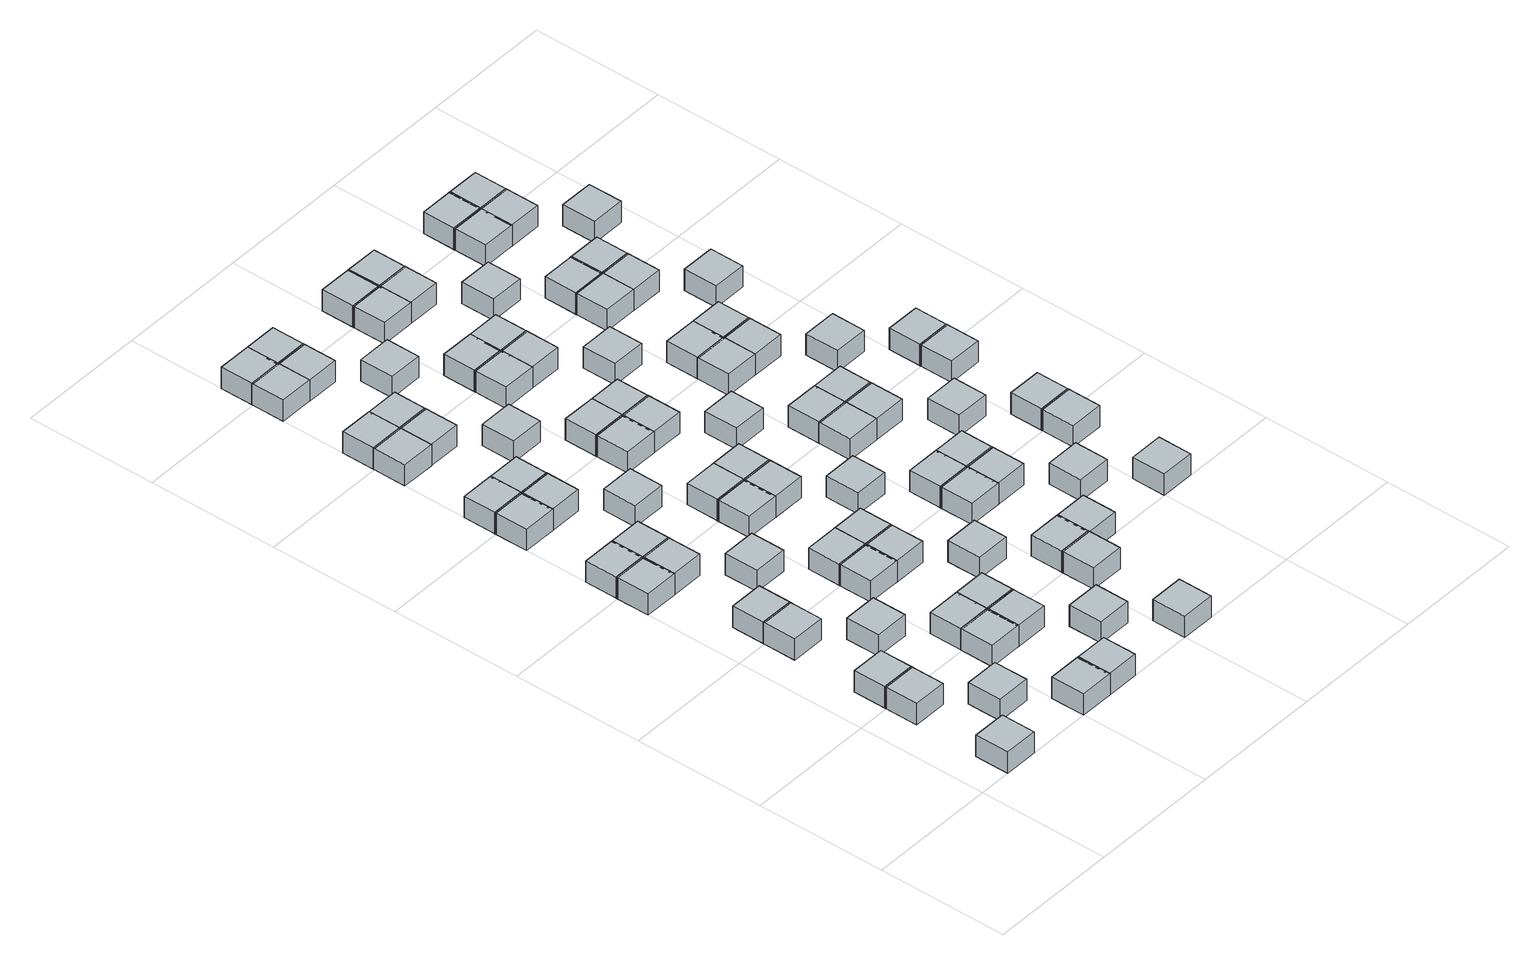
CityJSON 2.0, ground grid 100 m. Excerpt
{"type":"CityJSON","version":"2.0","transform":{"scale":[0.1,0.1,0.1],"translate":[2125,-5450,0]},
"CityObjects":{
"object1":{"type":"GenericCityObject","geometry":[{"type":"Solid","lod":"1","boundaries":[[[[0,1,2,3]],[[4,5,1,0]],[[5,6,2,1]],[[6,7,3,2]],[[7,4,0,3]],[[7,6,5,4]]]]}]},
"object2":{"type":"GenericCityObject","geometry":[{"type":"Solid","lod":"1","boundaries":[[[[8,9,10,11]],[[12,13,9,8]],[[13,14,10,9]],[[14,15,11,10]],[[15,12,8,11]],[[15,14,13,12]]]]}]},
"object3":{"type":"GenericCityObject","geometry":[{"type":"Solid","lod":"1","boundaries":[[[[16,17,18,19]],[[20,21,17,16]],[[21,22,18,17]],[[22,23,19,18]],[[23,20,16,19]],[[23,22,21,20]]]]}]},
"object4":{"type":"GenericCityObject","geometry":[{"type":"Solid","lod":"1","boundaries":[[[[24,25,26,27]],[[28,29,25,24]],[[29,30,26,25]],[[30,31,27,26]],[[31,28,24,27]],[[31,30,29,28]]]]}]},
"object5":{"type":"GenericCityObject","geometry":[{"type":"Solid","lod":"1","boundaries":[[[[32,33,34,35]],[[36,37,33,32]],[[37,38,34,33]],[[38,39,35,34]],[[39,36,32,35]],[[39,38,37,36]]]]}]},
"object6":{"type":"GenericCityObject","geometry":[{"type":"Solid","lod":"1","boundaries":[[[[40,41,42,43]],[[44,45,41,40]],[[45,46,42,41]],[[46,47,43,42]],[[47,44,40,43]],[[47,46,45,44]]]]}]},
"object7":{"type":"GenericCityObject","geometry":[{"type":"Solid","lod":"1","boundaries":[[[[48,49,50,51]],[[52,53,49,48]],[[53,54,50,49]],[[54,55,51,50]],[[55,52,48,51]],[[55,54,53,52]]]]}]},
"object8":{"type":"GenericCityObject","geometry":[{"type":"Solid","lod":"1","boundaries":[[[[56,57,58,59]],[[60,61,57,56]],[[61,62,58,57]],[[62,63,59,58]],[[63,60,56,59]],[[63,62,61,60]]]]}]},
"object9":{"type":"GenericCityObject","geometry":[{"type":"Solid","lod":"1","boundaries":[[[[64,65,66,67]],[[68,69,65,64]],[[69,70,66,65]],[[70,71,67,66]],[[71,68,64,67]],[[71,70,69,68]]]]}]},
"object10":{"type":"GenericCityObject","geometry":[{"type":"Solid","lod":"1","boundaries":[[[[72,73,74,75]],[[76,77,73,72]],[[77,78,74,73]],[[78,79,75,74]],[[79,76,72,75]],[[79,78,77,76]]]]}]},
"object11":{"type":"GenericCityObject","geometry":[{"type":"Solid","lod":"1","boundaries":[[[[80,81,82,83]],[[84,85,81,80]],[[85,86,82,81]],[[86,87,83,82]],[[87,84,80,83]],[[87,86,85,84]]]]}]},
"object12":{"type":"GenericCityObject","geometry":[{"type":"Solid","lod":"1","boundaries":[[[[88,89,90,91]],[[92,93,89,88]],[[93,94,90,89]],[[94,95,91,90]],[[95,92,88,91]],[[95,94,93,92]]]]}]},
"object13":{"type":"GenericCityObject","geometry":[{"type":"Solid","lod":"1","boundaries":[[[[96,97,98,99]],[[100,101,97,96]],[[101,102,98,97]],[[102,103,99,98]],[[103,100,96,99]],[[103,102,101,100]]]]}]},
"object14":{"type":"GenericCityObject","geometry":[{"type":"Solid","lod":"1","boundaries":[[[[104,105,106,107]],[[108,109,105,104]],[[109,110,106,105]],[[110,111,107,106]],[[111,108,104,107]],[[111,110,109,108]]]]}]},
"object15":{"type":"GenericCityObject","geometry":[{"type":"Solid","lod":"1","boundaries":[[[[112,113,114,115]],[[116,117,113,112]],[[117,118,114,113]],[[118,119,115,114]],[[119,116,112,115]],[[119,118,117,116]]]]}]},
"object16":{"type":"GenericCityObject","geometry":[{"type":"Solid","lod":"1","boundaries":[[[[120,121,122,123]],[[124,125,121,120]],[[125,126,122,121]],[[126,127,123,122]],[[127,124,120,123]],[[127,126,125,124]]]]}]},
"object17":{"type":"GenericCityObject","geometry":[{"type":"Solid","lod":"1","boundaries":[[[[128,129,130,131]],[[132,133,129,128]],[[133,134,130,129]],[[134,135,131,130]],[[135,132,128,131]],[[135,134,133,132]]]]}]},
"object18":{"type":"GenericCityObject","geometry":[{"type":"Solid","lod":"1","boundaries":[[[[136,137,138,139]],[[140,141,137,136]],[[141,142,138,137]],[[142,143,139,138]],[[143,140,136,139]],[[143,142,141,140]]]]}]},
"object19":{"type":"GenericCityObject","geometry":[{"type":"Solid","lod":"1","boundaries":[[[[144,145,146,147]],[[148,149,145,144]],[[149,150,146,145]],[[150,151,147,146]],[[151,148,144,147]],[[151,150,149,148]]]]}]},
"object20":{"type":"GenericCityObject","geometry":[{"type":"Solid","lod":"1","boundaries":[[[[152,153,154,155]],[[156,157,153,152]],[[157,158,154,153]],[[158,159,155,154]],[[159,156,152,155]],[[159,158,157,156]]]]}]},
"object21":{"type":"GenericCityObject","geometry":[{"type":"Solid","lod":"1","boundaries":[[[[160,161,162,163]],[[164,165,161,160]],[[165,166,162,161]],[[166,167,163,162]],[[167,164,160,163]],[[167,166,165,164]]]]}]},
"object22":{"type":"GenericCityObject","geometry":[{"type":"Solid","lod":"1","boundaries":[[[[168,169,170,171]],[[172,173,169,168]],[[173,174,170,169]],[[174,175,171,170]],[[175,172,168,171]],[[175,174,173,172]]]]}]},
"object23":{"type":"GenericCityObject","geometry":[{"type":"Solid","lod":"1","boundaries":[[[[176,177,178,179]],[[180,181,177,176]],[[181,182,178,177]],[[182,183,179,178]],[[183,180,176,179]],[[183,182,181,180]]]]}]},
"object24":{"type":"GenericCityObject","geometry":[{"type":"Solid","lod":"1","boundaries":[[[[184,185,186,187]],[[188,189,185,184]],[[189,190,186,185]],[[190,191,187,186]],[[191,188,184,187]],[[191,190,189,188]]]]}]},
"object25":{"type":"GenericCityObject","geometry":[{"type":"Solid","lod":"1","boundaries":[[[[192,193,194,195]],[[196,197,193,192]],[[197,198,194,193]],[[198,199,195,194]],[[199,196,192,195]],[[199,198,197,196]]]]}]},
"object26":{"type":"GenericCityObject","geometry":[{"type":"Solid","lod":"1","boundaries":[[[[200,201,202,203]],[[204,205,201,200]],[[205,206,202,201]],[[206,207,203,202]],[[207,204,200,203]],[[207,206,205,204]]]]}]},
"object27":{"type":"GenericCityObject","geometry":[{"type":"Solid","lod":"1","boundaries":[[[[208,209,210,211]],[[212,213,209,208]],[[213,214,210,209]],[[214,215,211,210]],[[215,212,208,211]],[[215,214,213,212]]]]}]},
"object28":{"type":"GenericCityObject","geometry":[{"type":"Solid","lod":"1","boundaries":[[[[216,217,218,219]],[[220,221,217,216]],[[221,222,218,217]],[[222,223,219,218]],[[223,220,216,219]],[[223,222,221,220]]]]}]},
"object29":{"type":"GenericCityObject","geometry":[{"type":"Solid","lod":"1","boundaries":[[[[224,225,226,227]],[[228,229,225,224]],[[229,230,226,225]],[[230,231,227,226]],[[231,228,224,227]],[[231,230,229,228]]]]}]},
"object30":{"type":"GenericCityObject","geometry":[{"type":"Solid","lod":"1","boundaries":[[[[232,233,234,235]],[[236,237,233,232]],[[237,238,234,233]],[[238,239,235,234]],[[239,236,232,235]],[[239,238,237,236]]]]}]},
"object31":{"type":"GenericCityObject","geometry":[{"type":"Solid","lod":"1","boundaries":[[[[240,241,242,243]],[[244,245,241,240]],[[245,246,242,241]],[[246,247,243,242]],[[247,244,240,243]],[[247,246,245,244]]]]}]},
"object32":{"type":"GenericCityObject","geometry":[{"type":"Solid","lod":"1","boundaries":[[[[248,249,250,251]],[[252,253,249,248]],[[253,254,250,249]],[[254,255,251,250]],[[255,252,248,251]],[[255,254,253,252]]]]}]},
"object33":{"type":"GenericCityObject","geometry":[{"type":"Solid","lod":"1","boundaries":[[[[256,257,258,259]],[[260,261,257,256]],[[261,262,258,257]],[[262,263,259,258]],[[263,260,256,259]],[[263,262,261,260]]]]}]},
"object34":{"type":"GenericCityObject","geometry":[{"type":"Solid","lod":"1","boundaries":[[[[264,265,266,267]],[[268,269,265,264]],[[269,270,266,265]],[[270,271,267,266]],[[271,268,264,267]],[[271,270,269,268]]]]}]},
"object35":{"type":"GenericCityObject","geometry":[{"type":"Solid","lod":"1","boundaries":[[[[272,273,274,275]],[[276,277,273,272]],[[277,278,274,273]],[[278,279,275,274]],[[279,276,272,275]],[[279,278,277,276]]]]}]},
"object36":{"type":"GenericCityObject","geometry":[{"type":"Solid","lod":"1","boundaries":[[[[280,281,282,283]],[[284,285,281,280]],[[285,286,282,281]],[[286,287,283,282]],[[287,284,280,283]],[[287,286,285,284]]]]}]},
"object37":{"type":"GenericCityObject","geometry":[{"type":"Solid","lod":"1","boundaries":[[[[288,289,290,291]],[[292,293,289,288]],[[293,294,290,289]],[[294,295,291,290]],[[295,292,288,291]],[[295,294,293,292]]]]}]},
"object38":{"type":"GenericCityObject","geometry":[{"type":"Solid","lod":"1","boundaries":[[[[296,297,298,299]],[[300,301,297,296]],[[301,302,298,297]],[[302,303,299,298]],[[303,300,296,299]],[[303,302,301,300]]]]}]},
"object39":{"type":"GenericCityObject","geometry":[{"type":"Solid","lod":"1","boundaries":[[[[304,305,306,307]],[[308,309,305,304]],[[309,310,306,305]],[[310,311,307,306]],[[311,308,304,307]],[[311,310,309,308]]]]}]},
"object40":{"type":"GenericCityObject","geometry":[{"type":"Solid","lod":"1","boundaries":[[[[312,313,314,315]],[[316,317,313,312]],[[317,318,314,313]],[[318,319,315,314]],[[319,316,312,315]],[[319,318,317,316]]]]}]},
"object41":{"type":"GenericCityObject","geometry":[{"type":"Solid","lod":"1","boundaries":[[[[320,321,322,323]],[[324,325,321,320]],[[325,326,322,321]],[[326,327,323,322]],[[327,324,320,323]],[[327,326,325,324]]]]}]},
"object42":{"type":"GenericCityObject","geometry":[{"type":"Solid","lod":"1","boundaries":[[[[328,329,330,331]],[[332,333,329,328]],[[333,334,330,329]],[[334,335,331,330]],[[335,332,328,331]],[[335,334,333,332]]]]}]},
"object43":{"type":"GenericCityObject","geometry":[{"type":"Solid","lod":"1","boundaries":[[[[336,337,338,339]],[[340,341,337,336]],[[341,342,338,337]],[[342,343,339,338]],[[343,340,336,339]],[[343,342,341,340]]]]}]},
"object44":{"type":"GenericCityObject","geometry":[{"type":"Solid","lod":"1","boundaries":[[[[344,345,346,347]],[[348,349,345,344]],[[349,350,346,345]],[[350,351,347,346]],[[351,348,344,347]],[[351,350,349,348]]]]}]},
"object45":{"type":"GenericCityObject","geometry":[{"type":"Solid","lod":"1","boundaries":[[[[352,353,354,355]],[[356,357,353,352]],[[357,358,354,353]],[[358,359,355,354]],[[359,356,352,355]],[[359,358,357,356]]]]}]},
"object46":{"type":"GenericCityObject","geometry":[{"type":"Solid","lod":"1","boundaries":[[[[360,361,362,363]],[[364,365,361,360]],[[365,366,362,361]],[[366,367,363,362]],[[367,364,360,363]],[[367,366,365,364]]]]}]},
"object47":{"type":"GenericCityObject","geometry":[{"type":"Solid","lod":"1","boundaries":[[[[368,369,370,371]],[[372,373,369,368]],[[373,374,370,369]],[[374,375,371,370]],[[375,372,368,371]],[[375,374,373,372]]]]}]},
"object48":{"type":"GenericCityObject","geometry":[{"type":"Solid","lod":"1","boundaries":[[[[376,377,378,379]],[[380,381,377,376]],[[381,382,378,377]],[[382,383,379,378]],[[383,380,376,379]],[[383,382,381,380]]]]}]},
"object49":{"type":"GenericCityObject","geometry":[{"type":"Solid","lod":"1","boundaries":[[[[384,385,386,387]],[[388,389,385,384]],[[389,390,386,385]],[[390,391,387,386]],[[391,388,384,387]],[[391,390,389,388]]]]}]},
"object50":{"type":"GenericCityObject","geometry":[{"type":"Solid","lod":"1","boundaries":[[[[392,393,394,395]],[[396,397,393,392]],[[397,398,394,393]],[[398,399,395,394]],[[399,396,392,395]],[[399,398,397,396]]]]}]},
"object51":{"type":"GenericCityObject","geometry":[{"type":"Solid","lod":"1","boundaries":[[[[400,401,402,403]],[[404,405,401,400]],[[405,406,402,401]],[[406,407,403,402]],[[407,404,400,403]],[[407,406,405,404]]]]}]},
"object52":{"type":"GenericCityObject","geometry":[{"type":"Solid","lod":"1","boundaries":[[[[408,409,410,411]],[[412,413,409,408]],[[413,414,410,409]],[[414,415,411,410]],[[415,412,408,411]],[[415,414,413,412]]]]}]},
"object53":{"type":"GenericCityObject","geometry":[{"type":"Solid","lod":"1","boundaries":[[[[416,417,418,419]],[[420,421,417,416]],[[421,422,418,417]],[[422,423,419,418]],[[423,420,416,419]],[[423,422,421,420]]]]}]},
"object54":{"type":"GenericCityObject","geometry":[{"type":"Solid","lod":"1","boundaries":[[[[424,425,426,427]],[[428,429,425,424]],[[429,430,426,425]],[[430,431,427,426]],[[431,428,424,427]],[[431,430,429,428]]]]}]},
"object55":{"type":"GenericCityObject","geometry":[{"type":"Solid","lod":"1","boundaries":[[[[432,433,434,435]],[[436,437,433,432]],[[437,438,434,433]],[[438,439,435,434]],[[439,436,432,435]],[[439,438,437,436]]]]}]},
"object56":{"type":"GenericCityObject","geometry":[{"type":"Solid","lod":"1","boundaries":[[[[440,441,442,443]],[[444,445,441,440]],[[445,446,442,441]],[[446,447,443,442]],[[447,444,440,443]],[[447,446,445,444]]]]}]},
"object57":{"type":"GenericCityObject","geometry":[{"type":"Solid","lod":"1","boundaries":[[[[448,449,450,451]],[[452,453,449,448]],[[453,454,450,449]],[[454,455,451,450]],[[455,452,448,451]],[[455,454,453,452]]]]}]},
"object58":{"type":"GenericCityObject","geometry":[{"type":"Solid","lod":"1","boundaries":[[[[456,457,458,459]],[[460,461,457,456]],[[461,462,458,457]],[[462,463,459,458]],[[463,460,456,459]],[[463,462,461,460]]]]}]},
"object59":{"type":"GenericCityObject","geometry":[{"type":"Solid","lod":"1","boundaries":[[[[464,465,466,467]],[[468,469,465,464]],[[469,470,466,465]],[[470,471,467,466]],[[471,468,464,467]],[[471,470,469,468]]]]}]},
"object60":{"type":"GenericCityObject","geometry":[{"type":"Solid","lod":"1","boundaries":[[[[472,473,474,475]],[[476,477,473,472]],[[477,478,474,473]],[[478,479,475,474]],[[479,476,472,475]],[[479,478,477,476]]]]}]},
"object61":{"type":"GenericCityObject","geometry":[{"type":"Solid","lod":"1","boundaries":[[[[480,481,482,483]],[[484,485,481,480]],[[485,486,482,481]],[[486,487,483,482]],[[487,484,480,483]],[[487,486,485,484]]]]}]},
"object62":{"type":"GenericCityObject","geometry":[{"type":"Solid","lod":"1","boundaries":[[[[488,489,490,491]],[[492,493,489,488]],[[493,494,490,489]],[[494,495,491,490]],[[495,492,488,491]],[[495,494,493,492]]]]}]},
"object63":{"type":"GenericCityObject","geometry":[{"type":"Solid","lod":"1","boundaries":[[[[496,497,498,499]],[[500,501,497,496]],[[501,502,498,497]],[[502,503,499,498]],[[503,500,496,499]],[[503,502,501,500]]]]}]},
"object64":{"type":"GenericCityObject","geometry":[{"type":"Solid","lod":"1","boundaries":[[[[504,505,506,507]],[[508,509,505,504]],[[509,510,506,505]],[[510,511,507,506]],[[511,508,504,507]],[[511,510,509,508]]]]}]},
"object65":{"type":"GenericCityObject","geometry":[{"type":"Solid","lod":"1","boundaries":[[[[512,513,514,515]],[[516,517,513,512]],[[517,518,514,513]],[[518,519,515,514]],[[519,516,512,515]],[[519,518,517,516]]]]}]},
"object66":{"type":"GenericCityObject","geometry":[{"type":"Solid","lod":"1","boundaries":[[[[520,521,522,523]],[[524,525,521,520]],[[525,526,522,521]],[[526,527,523,522]],[[527,524,520,523]],[[527,526,525,524]]]]}]},
"object67":{"type":"GenericCityObject","geometry":[{"type":"Solid","lod":"1","boundaries":[[[[528,529,530,531]],[[532,533,529,528]],[[533,534,530,529]],[[534,535,531,530]],[[535,532,528,531]],[[535,534,533,532]]]]}]},
"object68":{"type":"GenericCityObject","geometry":[{"type":"Solid","lod":"1","boundaries":[[[[536,537,538,539]],[[540,541,537,536]],[[541,542,538,537]],[[542,543,539,538]],[[543,540,536,539]],[[543,542,541,540]]]]}]},
"object69":{"type":"GenericCityObject","geometry":[{"type":"Solid","lod":"1","boundaries":[[[[544,545,546,547]],[[548,549,545,544]],[[549,550,546,545]],[[550,551,547,546]],[[551,548,544,547]],[[551,550,549,548]]]]}]},
"object70":{"type":"GenericCityObject","geometry":[{"type":"Solid","lod":"1","boundaries":[[[[552,553,554,555]],[[556,557,553,552]],[[557,558,554,553]],[[558,559,555,554]],[[559,556,552,555]],[[559,558,557,556]]]]}]},
"object71":{"type":"GenericCityObject","geometry":[{"type":"Solid","lod":"1","boundaries":[[[[560,561,562,563]],[[564,565,561,560]],[[565,566,562,561]],[[566,567,563,562]],[[567,564,560,563]],[[567,566,565,564]]]]}]},
"object72":{"type":"GenericCityObject","geometry":[{"type":"Solid","lod":"1","boundaries":[[[[568,569,570,571]],[[572,573,569,568]],[[573,574,570,569]],[[574,575,571,570]],[[575,572,568,571]],[[575,574,573,572]]]]}]},
"object73":{"type":"GenericCityObject","geometry":[{"type":"Solid","lod":"1","boundaries":[[[[576,577,578,579]],[[580,581,577,576]],[[581,582,578,577]],[[582,583,579,578]],[[583,580,576,579]],[[583,582,581,580]]]]}]},
"object74":{"type":"GenericCityObject","geometry":[{"type":"Solid","lod":"1","boundaries":[[[[584,585,586,587]],[[588,589,585,584]],[[589,590,586,585]],[[590,591,587,586]],[[591,588,584,587]],[[591,590,589,588]]]]}]},
"object75":{"type":"GenericCityObject","geometry":[{"type":"Solid","lod":"1","boundaries":[[[[592,593,594,595]],[[596,597,593,592]],[[597,598,594,593]],[[598,599,595,594]],[[599,596,592,595]],[[599,598,597,596]]]]}]},
"object76":{"type":"GenericCityObject","geometry":[{"type":"Solid","lod":"1","boundaries":[[[[600,601,602,603]],[[604,605,601,600]],[[605,606,602,601]],[[606,607,603,602]],[[607,604,600,603]],[[607,606,605,604]]]]}]},
"object77":{"type":"GenericCityObject","geometry":[{"type":"Solid","lod":"1","boundaries":[[[[608,609,610,611]],[[612,613,609,608]],[[613,614,610,609]],[[614,615,611,610]],[[615,612,608,611]],[[615,614,613,612]]]]}]},
"object78":{"type":"GenericCityObject","geometry":[{"type":"Solid","lod":"1","boundaries":[[[[616,617,618,619]],[[620,621,617,616]],[[621,622,618,617]],[[622,623,619,618]],[[623,620,616,619]],[[623,622,621,620]]]]}]},
"object79":{"type":"GenericCityObject","geometry":[{"type":"Solid","lod":"1","boundaries":[[[[624,625,626,627]],[[628,629,625,624]],[[629,630,626,625]],[[630,631,627,626]],[[631,628,624,627]],[[631,630,629,628]]]]}]},
"object80":{"type":"GenericCityObject","geometry":[{"type":"Solid","lod":"1","boundaries":[[[[632,633,634,635]],[[636,637,633,632]],[[637,638,634,633]],[[638,639,635,634]],[[639,636,632,635]],[[639,638,637,636]]]]}]},
"object81":{"type":"GenericCityObject","geometry":[{"type":"Solid","lod":"1","boundaries":[[[[640,641,642,643]],[[644,645,641,640]],[[645,646,642,641]],[[646,647,643,642]],[[647,644,640,643]],[[647,646,645,644]]]]}]},
"object82":{"type":"GenericCityObject","geometry":[{"type":"Solid","lod":"1","boundaries":[[[[648,649,650,651]],[[652,653,649,648]],[[653,654,650,649]],[[654,655,651,650]],[[655,652,648,651]],[[655,654,653,652]]]]}]},
"object83":{"type":"GenericCityObject","geometry":[{"type":"Solid","lod":"1","boundaries":[[[[656,657,658,659]],[[660,661,657,656]],[[661,662,658,657]],[[662,663,659,658]],[[663,660,656,659]],[[663,662,661,660]]]]}]},
"object84":{"type":"GenericCityObject","geometry":[{"type":"Solid","lod":"1","boundaries":[[[[664,665,666,667]],[[668,669,665,664]],[[669,670,666,665]],[[670,671,667,666]],[[671,668,664,667]],[[671,670,669,668]]]]}]},
"object85":{"type":"GenericCityObject","geometry":[{"type":"Solid","lod":"1","boundaries":[[[[672,673,674,675]],[[676,677,673,672]],[[677,678,674,673]],[[678,679,675,674]],[[679,676,672,675]],[[679,678,677,676]]]]}]},
"object86":{"type":"GenericCityObject","geometry":[{"type":"Solid","lod":"1","boundaries":[[[[680,681,682,683]],[[684,685,681,680]],[[685,686,682,681]],[[686,687,683,682]],[[687,684,680,683]],[[687,686,685,684]]]]}]},
"object87":{"type":"GenericCityObject","geometry":[{"type":"Solid","lod":"1","boundaries":[[[[688,689,690,691]],[[692,693,689,688]],[[693,694,690,689]],[[694,695,691,690]],[[695,692,688,691]],[[695,694,693,692]]]]}]},
"object88":{"type":"GenericCityObject","geometry":[{"type":"Solid","lod":"1","boundaries":[[[[696,697,698,699]],[[700,701,697,696]],[[701,702,698,697]],[[702,703,699,698]],[[703,700,696,699]],[[703,702,701,700]]]]}]},
"object89":{"type":"GenericCityObject","geometry":[{"type":"Solid","lod":"1","boundaries":[[[[704,705,706,707]],[[708,709,705,704]],[[709,710,706,705]],[[710,711,707,706]],[[711,708,704,707]],[[711,710,709,708]]]]}]},
"object90":{"type":"GenericCityObject","geometry":[{"type":"Solid","lod":"1","boundaries":[[[[712,713,714,715]],[[716,717,713,712]],[[717,718,714,713]],[[718,719,715,714]],[[719,716,712,715]],[[719,718,717,716]]]]}]},
"object91":{"type":"GenericCityObject","geometry":[{"type":"Solid","lod":"1","boundaries":[[[[720,721,722,723]],[[724,725,721,720]],[[725,726,722,721]],[[726,727,723,722]],[[727,724,720,723]],[[727,726,725,724]]]]}]},
"object92":{"type":"GenericCityObject","geometry":[{"type":"Solid","lod":"1","boundaries":[[[[728,729,730,731]],[[732,733,729,728]],[[733,734,730,729]],[[734,735,731,730]],[[735,732,728,731]],[[735,734,733,732]]]]}]},
"object93":{"type":"GenericCityObject","geometry":[{"type":"Solid","lod":"1","boundaries":[[[[736,737,738,739]],[[740,741,737,736]],[[741,742,738,737]],[[742,743,739,738]],[[743,740,736,739]],[[743,742,741,740]]]]}]}
},
"vertices":[
[250,0,0],[512,0,0],[512,262,0],[250,262,0],[250,0,175],[512,0,175],[512,262,175],[250,262,175],
[250,750,0],[512,750,0],[512,1012,0],[250,1012,0],[250,750,175],[512,750,175],[512,1012,175],[250,1012,175],
[250,1000,0],[512,1000,0],[512,1262,0],[250,1262,0],[250,1000,175],[512,1000,175],[512,1262,175],[250,1262,175],
[620,370,0],[882,370,0],[882,632,0],[620,632,0],[620,370,175],[882,370,175],[882,632,175],[620,632,175],
[250,1750,0],[512,1750,0],[512,2012,0],[250,2012,0],[250,1750,175],[512,1750,175],[512,2012,175],[250,2012,175],
[0,2750,0],[262,2750,0],[262,3012,0],[0,3012,0],[0,2750,175],[262,2750,175],[262,3012,175],[0,3012,175],
[250,2000,0],[512,2000,0],[512,2262,0],[250,2262,0],[250,2000,175],[512,2000,175],[512,2262,175],[250,2262,175],
[0,3000,0],[262,3000,0],[262,3262,0],[0,3262,0],[0,3000,175],[262,3000,175],[262,3262,175],[0,3262,175],
[1000,0,0],[1262,0,0],[1262,262,0],[1000,262,0],[1000,0,175],[1262,0,175],[1262,262,175],[1000,262,175],
[620,1370,0],[882,1370,0],[882,1632,0],[620,1632,0],[620,1370,175],[882,1370,175],[882,1632,175],[620,1632,175],
[250,2750,0],[512,2750,0],[512,3012,0],[250,3012,0],[250,2750,175],[512,2750,175],[512,3012,175],[250,3012,175],
[0,3750,0],[262,3750,0],[262,4012,0],[0,4012,0],[0,3750,175],[262,3750,175],[262,4012,175],[0,4012,175],
[250,3000,0],[512,3000,0],[512,3262,0],[250,3262,0],[250,3000,175],[512,3000,175],[512,3262,175],[250,3262,175],
[0,4000,0],[262,4000,0],[262,4262,0],[0,4262,0],[0,4000,175],[262,4000,175],[262,4262,175],[0,4262,175],
[1000,750,0],[1262,750,0],[1262,1012,0],[1000,1012,0],[1000,750,175],[1262,750,175],[1262,1012,175],[1000,1012,175],
[1250,0,0],[1512,0,0],[1512,262,0],[1250,262,0],[1250,0,175],[1512,0,175],[1512,262,175],[1250,262,175],
[1000,1000,0],[1262,1000,0],[1262,1262,0],[1000,1262,0],[1000,1000,175],[1262,1000,175],[1262,1262,175],[1000,1262,175],
[620,2370,0],[882,2370,0],[882,2632,0],[620,2632,0],[620,2370,175],[882,2370,175],[882,2632,175],[620,2632,175],
[250,3750,0],[512,3750,0],[512,4012,0],[250,4012,0],[250,3750,175],[512,3750,175],[512,4012,175],[250,4012,175],
[0,4750,0],[262,4750,0],[262,5012,0],[0,5012,0],[0,4750,175],[262,4750,175],[262,5012,175],[0,5012,175],
[250,4000,0],[512,4000,0],[512,4262,0],[250,4262,0],[250,4000,175],[512,4000,175],[512,4262,175],[250,4262,175],
[1250,750,0],[1512,750,0],[1512,1012,0],[1250,1012,0],[1250,750,175],[1512,750,175],[1512,1012,175],[1250,1012,175],
[0,5000,0],[262,5000,0],[262,5262,0],[0,5262,0],[0,5000,175],[262,5000,175],[262,5262,175],[0,5262,175],
[1000,1750,0],[1262,1750,0],[1262,2012,0],[1000,2012,0],[1000,1750,175],[1262,1750,175],[1262,2012,175],[1000,2012,175],
[1250,1000,0],[1512,1000,0],[1512,1262,0],[1250,1262,0],[1250,1000,175],[1512,1000,175],[1512,1262,175],[1250,1262,175],
[1000,2000,0],[1262,2000,0],[1262,2262,0],[1000,2262,0],[1000,2000,175],[1262,2000,175],[1262,2262,175],[1000,2262,175],
[620,3370,0],[882,3370,0],[882,3632,0],[620,3632,0],[620,3370,175],[882,3370,175],[882,3632,175],[620,3632,175],
[250,4750,0],[512,4750,0],[512,5012,0],[250,5012,0],[250,4750,175],[512,4750,175],[512,5012,175],[250,5012,175],
[0,5750,0],[262,5750,0],[262,6012,0],[0,6012,0],[0,5750,175],[262,5750,175],[262,6012,175],[0,6012,175],
[1620,370,0],[1882,370,0],[1882,632,0],[1620,632,0],[1620,370,175],[1882,370,175],[1882,632,175],[1620,632,175],
[250,5000,0],[512,5000,0],[512,5262,0],[250,5262,0],[250,5000,175],[512,5000,175],[512,5262,175],[250,5262,175],
[1250,1750,0],[1512,1750,0],[1512,2012,0],[1250,2012,0],[1250,1750,175],[1512,1750,175],[1512,2012,175],[1250,2012,175],
[0,6000,0],[262,6000,0],[262,6262,0],[0,6262,0],[0,6000,175],[262,6000,175],[262,6262,175],[0,6262,175],
[1000,2750,0],[1262,2750,0],[1262,3012,0],[1000,3012,0],[1000,2750,175],[1262,2750,175],[1262,3012,175],[1000,3012,175],
[1250,2000,0],[1512,2000,0],[1512,2262,0],[1250,2262,0],[1250,2000,175],[1512,2000,175],[1512,2262,175],[1250,2262,175],
[1000,3000,0],[1262,3000,0],[1262,3262,0],[1000,3262,0],[1000,3000,175],[1262,3000,175],[1262,3262,175],[1000,3262,175],
[620,4370,0],[882,4370,0],[882,4632,0],[620,4632,0],[620,4370,175],[882,4370,175],[882,4632,175],[620,4632,175],
[250,5750,0],[512,5750,0],[512,6012,0],[250,6012,0],[250,5750,175],[512,5750,175],[512,6012,175],[250,6012,175],
[2000,0,0],[2262,0,0],[2262,262,0],[2000,262,0],[2000,0,175],[2262,0,175],[2262,262,175],[2000,262,175],
[1620,1370,0],[1882,1370,0],[1882,1632,0],[1620,1632,0],[1620,1370,175],[1882,1370,175],[1882,1632,175],[1620,1632,175],
[250,6000,0],[512,6000,0],[512,6262,0],[250,6262,0],[250,6000,175],[512,6000,175],[512,6262,175],[250,6262,175],
[1250,2750,0],[1512,2750,0],[1512,3012,0],[1250,3012,0],[1250,2750,175],[1512,2750,175],[1512,3012,175],[1250,3012,175],
[1000,3750,0],[1262,3750,0],[1262,4012,0],[1000,4012,0],[1000,3750,175],[1262,3750,175],[1262,4012,175],[1000,4012,175],
[1250,3000,0],[1512,3000,0],[1512,3262,0],[1250,3262,0],[1250,3000,175],[1512,3000,175],[1512,3262,175],[1250,3262,175],
[1000,4000,0],[1262,4000,0],[1262,4262,0],[1000,4262,0],[1000,4000,175],[1262,4000,175],[1262,4262,175],[1000,4262,175],
[2000,750,0],[2262,750,0],[2262,1012,0],[2000,1012,0],[2000,750,175],[2262,750,175],[2262,1012,175],[2000,1012,175],
[620,5370,0],[882,5370,0],[882,5632,0],[620,5632,0],[620,5370,175],[882,5370,175],[882,5632,175],[620,5632,175],
[2000,1000,0],[2262,1000,0],[2262,1262,0],[2000,1262,0],[2000,1000,175],[2262,1000,175],[2262,1262,175],[2000,1262,175],
[1620,2370,0],[1882,2370,0],[1882,2632,0],[1620,2632,0],[1620,2370,175],[1882,2370,175],[1882,2632,175],[1620,2632,175],
[1250,3750,0],[1512,3750,0],[1512,4012,0],[1250,4012,0],[1250,3750,175],[1512,3750,175],[1512,4012,175],[1250,4012,175],
[1000,4750,0],[1262,4750,0],[1262,5012,0],[1000,5012,0],[1000,4750,175],[1262,4750,175],[1262,5012,175],[1000,5012,175],
[1250,4000,0],[1512,4000,0],[1512,4262,0],[1250,4262,0],[1250,4000,175],[1512,4000,175],[1512,4262,175],[1250,4262,175],
[1000,5000,0],[1262,5000,0],[1262,5262,0],[1000,5262,0],[1000,5000,175],[1262,5000,175],[1262,5262,175],[1000,5262,175],
[2000,1750,0],[2262,1750,0],[2262,2012,0],[2000,2012,0],[2000,1750,175],[2262,1750,175],[2262,2012,175],[2000,2012,175],
[2250,1000,0],[2512,1000,0],[2512,1262,0],[2250,1262,0],[2250,1000,175],[2512,1000,175],[2512,1262,175],[2250,1262,175],
[2000,2000,0],[2262,2000,0],[2262,2262,0],[2000,2262,0],[2000,2000,175],[2262,2000,175],[2262,2262,175],[2000,2262,175],
[1620,3370,0],[1882,3370,0],[1882,3632,0],[1620,3632,0],[1620,3370,175],[1882,3370,175],[1882,3632,175],[1620,3632,175],
[1250,4750,0],[1512,4750,0],[1512,5012,0],[1250,5012,0],[1250,4750,175],[1512,4750,175],[1512,5012,175],[1250,5012,175],
[1000,5750,0],[1262,5750,0],[1262,6012,0],[1000,6012,0],[1000,5750,175],[1262,5750,175],[1262,6012,175],[1000,6012,175],
[1250,5000,0],[1512,5000,0],[1512,5262,0],[1250,5262,0],[1250,5000,175],[1512,5000,175],[1512,5262,175],[1250,5262,175],
[2250,1750,0],[2512,1750,0],[2512,2012,0],[2250,2012,0],[2250,1750,175],[2512,1750,175],[2512,2012,175],[2250,2012,175],
[1000,6000,0],[1262,6000,0],[1262,6262,0],[1000,6262,0],[1000,6000,175],[1262,6000,175],[1262,6262,175],[1000,6262,175],
[2000,2750,0],[2262,2750,0],[2262,3012,0],[2000,3012,0],[2000,2750,175],[2262,2750,175],[2262,3012,175],[2000,3012,175],
[2250,2000,0],[2512,2000,0],[2512,2262,0],[2250,2262,0],[2250,2000,175],[2512,2000,175],[2512,2262,175],[2250,2262,175],
[2000,3000,0],[2262,3000,0],[2262,3262,0],[2000,3262,0],[2000,3000,175],[2262,3000,175],[2262,3262,175],[2000,3262,175],
[1620,4370,0],[1882,4370,0],[1882,4632,0],[1620,4632,0],[1620,4370,175],[1882,4370,175],[1882,4632,175],[1620,4632,175],
[1250,5750,0],[1512,5750,0],[1512,6012,0],[1250,6012,0],[1250,5750,175],[1512,5750,175],[1512,6012,175],[1250,6012,175],
[2620,1370,0],[2882,1370,0],[2882,1632,0],[2620,1632,0],[2620,1370,175],[2882,1370,175],[2882,1632,175],[2620,1632,175],
[1250,6000,0],[1512,6000,0],[1512,6262,0],[1250,6262,0],[1250,6000,175],[1512,6000,175],[1512,6262,175],[1250,6262,175],
[2250,2750,0],[2512,2750,0],[2512,3012,0],[2250,3012,0],[2250,2750,175],[2512,2750,175],[2512,3012,175],[2250,3012,175],
[2000,3750,0],[2262,3750,0],[2262,4012,0],[2000,4012,0],[2000,3750,175],[2262,3750,175],[2262,4012,175],[2000,4012,175],
[2250,3000,0],[2512,3000,0],[2512,3262,0],[2250,3262,0],[2250,3000,175],[2512,3000,175],[2512,3262,175],[2250,3262,175],
[2000,4000,0],[2262,4000,0],[2262,4262,0],[2000,4262,0],[2000,4000,175],[2262,4000,175],[2262,4262,175],[2000,4262,175],
[1620,5370,0],[1882,5370,0],[1882,5632,0],[1620,5632,0],[1620,5370,175],[1882,5370,175],[1882,5632,175],[1620,5632,175],
[3000,1000,0],[3262,1000,0],[3262,1262,0],[3000,1262,0],[3000,1000,175],[3262,1000,175],[3262,1262,175],[3000,1262,175],
[2620,2370,0],[2882,2370,0],[2882,2632,0],[2620,2632,0],[2620,2370,175],[2882,2370,175],[2882,2632,175],[2620,2632,175],
[2250,3750,0],[2512,3750,0],[2512,4012,0],[2250,4012,0],[2250,3750,175],[2512,3750,175],[2512,4012,175],[2250,4012,175],
[2000,4750,0],[2262,4750,0],[2262,5012,0],[2000,5012,0],[2000,4750,175],[2262,4750,175],[2262,5012,175],[2000,5012,175],
[2250,4000,0],[2512,4000,0],[2512,4262,0],[2250,4262,0],[2250,4000,175],[2512,4000,175],[2512,4262,175],[2250,4262,175],
[2000,5000,0],[2262,5000,0],[2262,5262,0],[2000,5262,0],[2000,5000,175],[2262,5000,175],[2262,5262,175],[2000,5262,175],
[3000,1750,0],[3262,1750,0],[3262,2012,0],[3000,2012,0],[3000,1750,175],[3262,1750,175],[3262,2012,175],[3000,2012,175],
[3000,2000,0],[3262,2000,0],[3262,2262,0],[3000,2262,0],[3000,2000,175],[3262,2000,175],[3262,2262,175],[3000,2262,175],
[2620,3370,0],[2882,3370,0],[2882,3632,0],[2620,3632,0],[2620,3370,175],[2882,3370,175],[2882,3632,175],[2620,3632,175],
[2250,4750,0],[2512,4750,0],[2512,5012,0],[2250,5012,0],[2250,4750,175],[2512,4750,175],[2512,5012,175],[2250,5012,175],
[2000,5750,0],[2262,5750,0],[2262,6012,0],[2000,6012,0],[2000,5750,175],[2262,5750,175],[2262,6012,175],[2000,6012,175],
[2250,5000,0],[2512,5000,0],[2512,5262,0],[2250,5262,0],[2250,5000,175],[2512,5000,175],[2512,5262,175],[2250,5262,175],
[2000,6000,0],[2262,6000,0],[2262,6262,0],[2000,6262,0],[2000,6000,175],[2262,6000,175],[2262,6262,175],[2000,6262,175],
[3000,2750,0],[3262,2750,0],[3262,3012,0],[3000,3012,0],[3000,2750,175],[3262,2750,175],[3262,3012,175],[3000,3012,175],
[3000,3000,0],[3262,3000,0],[3262,3262,0],[3000,3262,0],[3000,3000,175],[3262,3000,175],[3262,3262,175],[3000,3262,175],
[2620,4370,0],[2882,4370,0],[2882,4632,0],[2620,4632,0],[2620,4370,175],[2882,4370,175],[2882,4632,175],[2620,4632,175],
[2250,5750,0],[2512,5750,0],[2512,6012,0],[2250,6012,0],[2250,5750,175],[2512,5750,175],[2512,6012,175],[2250,6012,175],
[2250,6000,0],[2512,6000,0],[2512,6262,0],[2250,6262,0],[2250,6000,175],[2512,6000,175],[2512,6262,175],[2250,6262,175],
[2620,5370,0],[2882,5370,0],[2882,5632,0],[2620,5632,0],[2620,5370,175],[2882,5370,175],[2882,5632,175],[2620,5632,175]
]}
